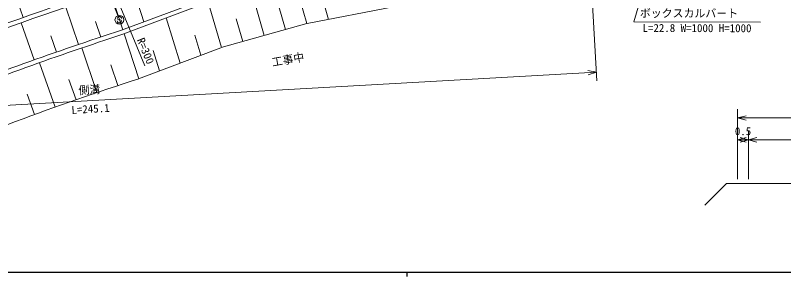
# Model space of a CAD drawing. Units: millimetres on the paper. Extents: x 40 to 680, y 20 to 380.
# Drawn here: x 178.4 to 354.2, y 204 to 263.9 of the extents above; entities that cross this region are included whole.
import ezdxf
from ezdxf.enums import TextEntityAlignment as Align

# ---------------------------------------------------------------- set-up
doc = ezdxf.new("R2010")
doc.units = ezdxf.units.MM
doc.layers.add('M-BGD', color=7, linetype='Continuous', lineweight=18)
doc.layers.add('M-TTL-BAND', color=7, linetype='Continuous', lineweight=25)
doc.styles.add('ＭＳ ゴシック', font='')
doc.styles.get('ＭＳ ゴシック').set_extended_font_data('MS Gothic')

msp = doc.modelspace()

# ---------------------------------------------------------------- linework, layer by layer
at = {"layer": 'M-BGD'}
for p, q in [((208.025, 252.276), (185.151, 307.745)), ((308.627, 299.759), (311.479, 248.838)), ((319.934, 262.394), (330.522, 298.036)), ((196.66, 276.804), (201.817, 263.789)), ((242.206, 272.37), (245.067, 261.961)), ((202.996, 260.563), (200.218, 269.151)), ((232.367, 269.607), (235.321, 259.219)), ((180.193, 263.384), (178.809, 267.301)), ((202.681, 260.461), (221.786, 267.675)), ((248.716, 267.761), (250.017, 262.911)), ((192.842, 257.195), (189.944, 265.716)), ((203.011, 259.517), (222.098, 266.724)), ((206.517, 266.452), (207.799, 262.394)), ((225.575, 256.482), (222.518, 266.882)), ((238.705, 265.916), (240.195, 260.588)), ((245.163, 261.979), (264.962, 265.779)), ((182.717, 253.668), (179.693, 262.145)), ((196.726, 262.474), (197.912, 258.898)), ((201.79, 262.999), (201.69, 263.117)), ((202.035, 262.86), (201.79, 262.999)), ((202.335, 262.858), (202.035, 262.86)), ((202.58, 262.746), (202.335, 262.858)), ((202.686, 262.61), (202.58, 262.746)), ((212.906, 263.253), (216.099, 252.915)), ((228.949, 263.035), (230.448, 257.851)), ((319.934, 262.394), (348.934, 262.324)), ((225.514, 256.465), (245.081, 261.96)), ((186.473, 259.181), (187.773, 255.45)), ((206.628, 249.336), (203.299, 259.626)), ((219.445, 259.308), (220.834, 254.702)), ((193.566, 256.385), (197.037, 246.158)), ((206.537, 249.304), (225.431, 256.438)), ((209.89, 255.777), (211.361, 251.126)), ((183.877, 253.019), (187.493, 242.843)), ((200.252, 252.514), (201.827, 247.764)), ((79.564, 237.853), (311.367, 250.835)), ((311.367, 250.835), (309.409, 251.244)), ((309.467, 250.21), (311.367, 250.835)), ((190.651, 249.146), (192.259, 244.517)), ((181.052, 245.777), (182.739, 241.134)), ((343.687, 226.354), (343.687, 242.354)), ((345.619, 240.871), (343.687, 240.354)), ((343.687, 240.354), (371.187, 240.354)), ((343.687, 240.354), (345.619, 239.836)), ((343.687, 226.354), (343.687, 237.354)), ((345.619, 235.871), (343.687, 235.354)), ((346.187, 235.354), (344.256, 235.871)), ((346.187, 226.354), (346.187, 237.354)), ((346.187, 226.354), (346.187, 237.354)), ((348.119, 235.871), (346.187, 235.354)), ((343.687, 235.354), (346.187, 235.354)), ((343.687, 235.354), (345.619, 234.836)), ((344.256, 234.836), (346.187, 235.354)), ((346.187, 235.354), (366.187, 235.354)), ((346.187, 235.354), (348.119, 234.836)), ((341.187, 225.354), (336.187, 220.354)), ((341.187, 225.354), (343.687, 225.354)), ((343.687, 225.354), (346.187, 225.354)), ((346.187, 225.354), (366.187, 225.354))]:
    msp.add_line(p, q, dxfattribs=at)
msp.add_circle((202.185, 262.859), 1, dxfattribs=at)
for centre, radius, start, end in [((424.309, -423.581), 729.05, 107.97103, 111.28823), ((424.309, -423.581), 728.05, 107.96923, 111.25556), ((202.186, 262.613), 0.5, 179.55488, 359.55488), ((202.19, 263.113), 0.5, 359.55488, 179.55488), ((424.309, -423.581), 719.05, 107.95221, 111.71871), ((424.309, -423.581), 718.05, 107.95038, 111.70192), ((424.309, -423.581), 707.25, 107.92583, 112.76781)]:
    msp.add_arc(centre, radius, start, end, dxfattribs=at)
at = {"layer": 'M-TTL-BAND'}
for p, q in [((40, 205), (579, 205)), ((268, 205), (268, 204))]:
    msp.add_line(p, q, dxfattribs=at)

# ---------------------------------------------------------------- texts
at = {"layer": 'M-BGD', "style": 'ＭＳ ゴシック'}
msp.add_text('ボックスカルバ－ト', height=1.833, rotation=359.86, dxfattribs=at).set_placement((321.31, 262.891), align=Align.BOTTOM_LEFT)
msp.add_text('L=22.8 W=1000 H=1000', height=1.833, rotation=359.86, dxfattribs=at).set_placement((321.933, 261.89), align=Align.TOP_LEFT)
for s, rotation, p in [('R=300', 292.411, (208.025, 252.276)), ('工事中', 9.876, (244.717, 252.921))]:
    msp.add_text(s, height=1.833, rotation=rotation, dxfattribs=at).set_placement(p, align=Align.BOTTOM_RIGHT)
msp.add_text('側溝', height=1.833, rotation=3.206, dxfattribs=at).set_placement((195.41, 245.342), align=Align.BOTTOM_CENTER)
msp.add_text('L=245.1', height=1.833, rotation=3.206, dxfattribs=at).set_placement((195.522, 243.346), align=Align.TOP_CENTER)
msp.add_text('0.5', height=1.833, dxfattribs=at).set_placement((344.937, 235.854), align=Align.BOTTOM_CENTER)

doc.saveas('drawing.dxf')
